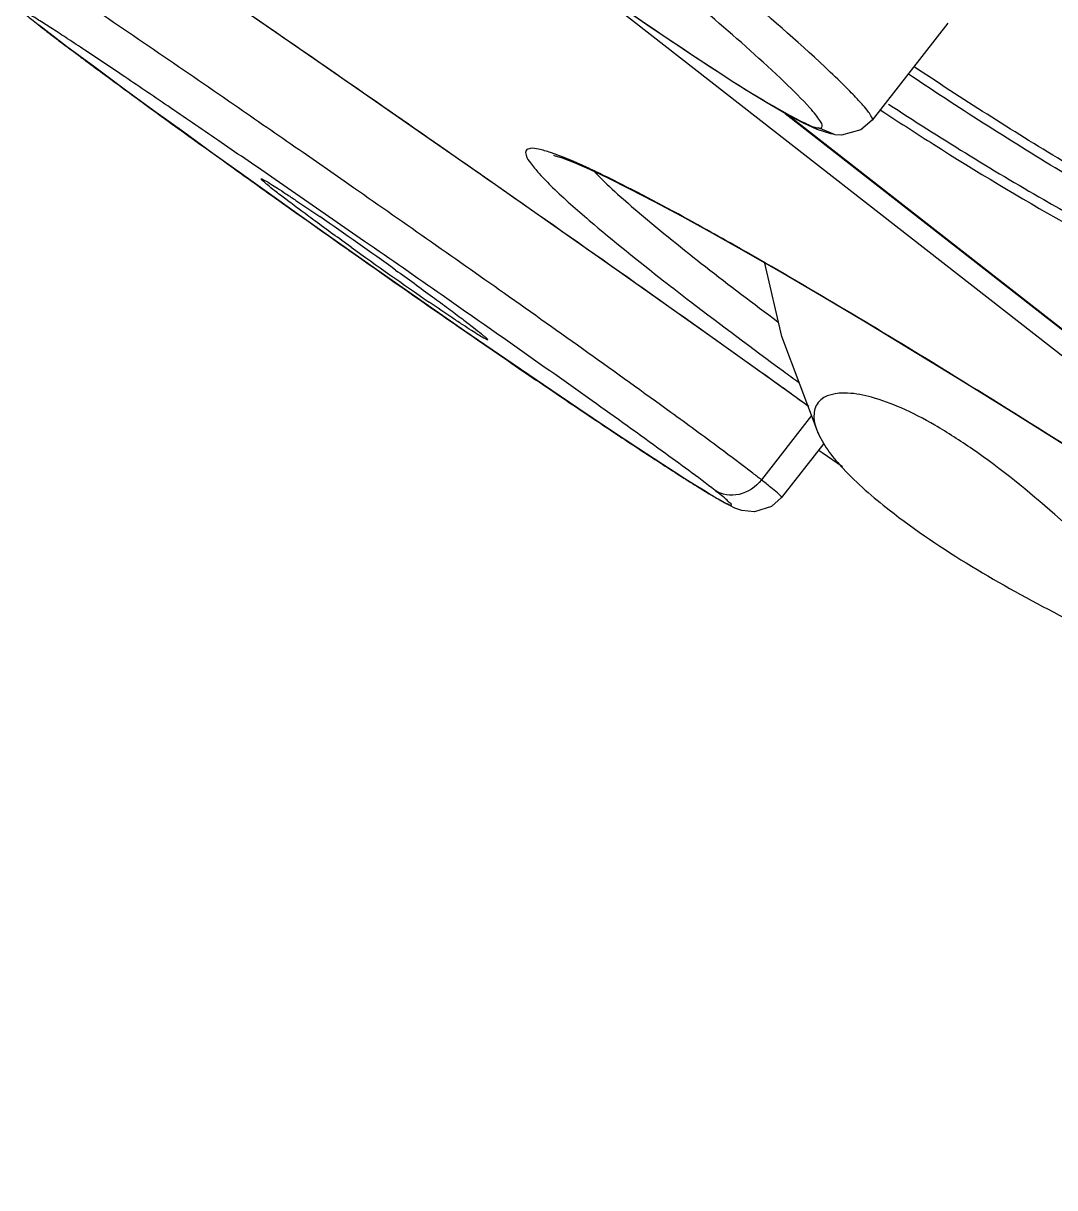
# Model space of a CAD drawing. Header units: millimetres. Extents: x 601 to 1195, y -13 to 407.
# Drawn here: x 1036.925 to 1041.105, y 279.541 to 284.261 of the extents above; entities that cross this region are included whole.
import ezdxf

# ---------------------------------------------------------------- set-up
doc = ezdxf.new("R2010")
doc.units = ezdxf.units.MM
doc.header["$LTSCALE"] = 0.1

msp = doc.modelspace()

# ---------------------------------------------------------------- linework, layer by layer
for p, q in [((1039.1137, 284.4927), (1045.4522, 279.5405)), ((1037.9092, 284.251), (1037.712, 284.3867)), ((1036.988, 284.2533), (1036.9922, 284.2502)), ((1038.1183, 284.1066), (1037.9092, 284.251)), ((1040.6718, 284.261), (1040.3652, 283.8687)), ((1038.3389, 283.9538), (1038.1183, 284.1066)), ((1040.5497, 284.0755), (1040.5357, 284.0849)), ((1037.2483, 284.0577), (1037.2802, 284.0342)), ((1040.5284, 284.0442), (1040.5123, 284.055)), ((1037.3917, 283.9526), (1037.4174, 283.9338)), ((1038.5702, 283.7931), (1038.3389, 283.9538)), ((1040.013, 283.8959), (1045.1206, 279.9054)), ((1040.3981, 283.9103), (1040.4167, 283.898)), ((1045.1838, 279.8575), (1040.0205, 283.8916)), ((1040.2127, 283.8097), (1040.1478, 283.8366)), ((1038.8114, 283.625), (1038.5702, 283.7931)), ((1038.2259, 283.6206), (1038.059, 283.7366)), ((1038.1316, 283.4995), (1037.9465, 283.6273)), ((1038.2442, 283.6078), (1038.2259, 283.6206)), ((1039.0618, 283.4497), (1038.8114, 283.625)), ((1038.3086, 283.3769), (1038.1316, 283.4995)), ((1039.3199, 283.2683), (1039.0618, 283.4497)), ((1038.344, 283.2717), (1038.1395, 283.4158)), ((1039.8561, 283.3318), (1039.7197, 283.4088)), ((1040.0046, 283.2463), (1039.8561, 283.3318)), ((1038.5358, 283.1375), (1038.344, 283.2717)), ((1039.5836, 283.082), (1039.3199, 283.2683)), ((1038.7147, 283.0133), (1038.5358, 283.1375)), ((1038.8804, 282.8992), (1038.7147, 283.0133)), ((1039.033, 282.795), (1038.8804, 282.8992)), ((1039.173, 282.7002), (1039.033, 282.795)), ((1040.1056, 282.709), (1039.9803, 282.7991)), ((1039.3005, 282.6147), (1039.173, 282.7002)), ((1040.12, 282.6706), (1039.9166, 282.4103)), ((1039.4154, 282.5386), (1039.3005, 282.6147)), ((1039.5174, 282.472), (1039.4154, 282.5386)), ((1040.1695, 282.5573), (1039.9986, 282.3385)), ((1040.1623, 282.5195), (1040.147, 282.53)), ((1040.2449, 282.4628), (1040.1623, 282.5195))]:
    msp.add_line(p, q)
for points in [[(1039.957, 283.9281), (1039.8832, 283.9728), (1039.8054, 284.0214), (1039.7247, 284.0733), (1039.6417, 284.1277), (1039.5569, 284.1844), (1039.4703, 284.2431), (1039.3822, 284.3037), (1039.2925, 284.3661), (1039.2014, 284.4303), (1039.1089, 284.4961), (1039.015, 284.5636), (1038.9197, 284.6328), (1038.8228, 284.7037), (1038.7242, 284.7765), (1038.6238, 284.8514), (1038.5213, 284.9285)], [(1037.9227, 283.5697), (1037.8097, 283.6505), (1037.6937, 283.7337), (1037.5752, 283.8192), (1037.4548, 283.9065), (1037.334, 283.9947), (1037.2145, 284.0826), (1037.1009, 284.1672), (1037.004, 284.2408), (1036.9878, 284.2534)], [(1040.2127, 283.8097), (1040.1973, 283.8124), (1040.1429, 283.8299), (1040.0875, 283.8556), (1040.0255, 283.8886), (1039.957, 283.9281)], [(1040.3652, 283.8686), (1040.3199, 283.8294), (1040.2405, 283.8079), (1040.2136, 283.8095)], [(1039.7197, 283.4088), (1039.5955, 283.4773), (1039.4834, 283.5374), (1039.3835, 283.5892), (1039.2959, 283.6327), (1039.2208, 283.668), (1039.1586, 283.695), (1039.1103, 283.7137), (1039.0782, 283.7239), (1039.0755, 283.7246)], [(1038.1395, 283.4158), (1038.0326, 283.4915), (1037.9227, 283.5697)], [(1040.1475, 282.5972), (1039.9997, 282.991), (1039.931, 283.2887)], [(1043.2353, 281.1503), (1042.9644, 281.3424), (1042.689, 281.5337), (1042.4142, 281.7213), (1042.1438, 281.9029), (1041.8805, 282.0771), (1041.6264, 282.2431), (1041.3825, 282.4003), (1041.1497, 282.5484), (1040.9287, 282.6873), (1040.7196, 282.8171), (1040.5226, 282.9378), (1040.3378, 283.0494), (1040.1651, 283.1522), (1040.0046, 283.2463)], [(1039.9803, 282.7991), (1039.8489, 282.8932), (1039.7163, 282.9877), (1039.5836, 283.082)], [(1039.6813, 282.368), (1039.6456, 282.3901), (1039.6063, 282.4149), (1039.5636, 282.4422), (1039.5174, 282.472)], [(1039.837, 282.2861), (1039.8094, 282.2959), (1039.7885, 282.3058), (1039.7665, 282.3176), (1039.7416, 282.3317), (1039.7133, 282.3485), (1039.6813, 282.368)], [(1039.9986, 282.3385), (1039.9579, 282.3024), (1039.8887, 282.2807), (1039.837, 282.2861)], [(1039.9986, 282.3385), (1039.9591, 282.3031), (1039.9585, 282.3029)]]:
    msp.add_lwpolyline(points)
for centre, radius, start, end in [((1039.9071, 287.9834), 4.7364, 232.0173, 232.6057), ((1042.1555, 290.9183), 8.4336, 232.57931, 232.96145), ((1045.2113, 294.966), 13.5053, 232.95635, 233.23709), ((1048.3978, 299.2273), 18.8262, 233.23017, 233.38404), ((1052.5657, 304.839), 25.8164, 233.38776, 233.60691), ((1060.5726, 315.7123), 39.3197, 233.67344, 233.87485), ((1069.925, 328.5429), 55.1971, 233.91849, 234.37699), ((1048.3672, 295.9981), 14.4783, 236.69271, 237.62079), ((941.7325, 144.6345), 169.5367, 55.013758, 55.136874), ((1078.095, 339.9078), 69.1939, 234.359006, 234.591728), ((1040.0978, 284.4838), 1.1898, 223.8465, 224.4641), ((1037.013, 278.9801), 5.1848, 63.164, 64.2072), ((968.9856, 184.1508), 121.1959, 54.783777, 55.147858), ((980.8205, 200.2751), 101.5387, 54.346578, 55.082147), ((1078.5947, 340.6074), 70.0535, 234.590187, 234.830463), ((1027.2473, 267.689), 19.1736, 54.30689, 55.43027), ((967.5241, 181.3383), 124.1867, 55.074453, 55.250805), ((1076.4805, 337.6045), 66.3811, 234.829239, 235.275048), ((1049.4905, 298.9784), 19.2458, 234.27679, 235.42887), ((1049.2786, 295.5619), 15.5859, 232.03237, 233.38652), ((1057.1701, 306.2269), 29.0009, 233.7092, 233.86183), ((1004.7565, 233.7053), 60.423, 54.191898, 54.312041)]:
    msp.add_arc(centre, radius, start, end)
for points, knots in [([(1040.011, 284.0216), (1039.9192, 284.1095), (1039.7164, 284.288), (1039.2735, 284.6592), (1038.9208, 284.9402), (1038.6783, 285.1299)], [0, 0, 0, 0, 0.219929, 0.467222, 1, 1, 1, 1]), ([(1038.5233, 284.9289), (1038.7687, 284.7434), (1039.1403, 284.4704), (1039.638, 284.1297), (1039.8865, 283.9689), (1040.0108, 283.8994)], [0, 0, 0, 0, 0.509866, 0.763972, 1, 1, 1, 1]), ([(1038.6427, 283.7428), (1038.5039, 283.8395), (1037.9996, 284.1897), (1037.494, 284.5377), (1037.1259, 284.7873)], [0, 0, 0, 0, 0.275673, 1, 1, 1, 1]), ([(1040.1956, 284.0634), (1040.082, 284.171), (1039.8298, 284.3906), (1039.5726, 284.6041), (1039.4347, 284.7166)], [0, 0, 0, 0, 0.467812, 1, 1, 1, 1]), ([(1038.059, 283.7366), (1037.9717, 283.7972), (1037.6692, 284.0066), (1037.3662, 284.2152), (1037.1489, 284.3609)], [0, 0, 0, 0, 0.28883, 1, 1, 1, 1]), ([(1037.9465, 283.6273), (1037.8732, 283.6777), (1037.7319, 283.7748), (1037.5287, 283.9137), (1037.3449, 284.0384), (1037.2057, 284.1319), (1037.1079, 284.1966), (1037.0471, 284.2364), (1037.0027, 284.2648), (1036.9727, 284.2834), (1036.9557, 284.2935), (1036.9412, 284.3022), (1036.9336, 284.3052), (1036.925, 284.3103), (1036.9258, 284.3034), (1036.9345, 284.2986), (1036.9464, 284.286), (1036.9672, 284.2701), (1036.983, 284.2573), (1036.9922, 284.2502)], [0, 0, 0, 0, 0.202556, 0.39048, 0.560605, 0.708328, 0.772133, 0.827835, 0.873705, 0.892357, 0.907829, 0.919841, 0.928055, 0.932103, 0.933802, 0.9406, 0.953657, 0.973458, 1, 1, 1, 1]), ([(1040.2979, 283.9621), (1040.2904, 283.97), (1040.257, 284.0045), (1040.2225, 284.0379), (1040.1956, 284.0634)], [0, 0, 0, 0, 0.226908, 1, 1, 1, 1]), ([(1041.6588, 283.369), (1041.4837, 283.4547), (1041.1012, 283.6715), (1040.7312, 283.9082), (1040.5284, 284.0442)], [0, 0, 0, 0, 0.443908, 1, 1, 1, 1]), ([(1041.6565, 283.418), (1041.485, 283.5012), (1041.1103, 283.7121), (1040.7482, 283.9429), (1040.5497, 284.0755)], [0, 0, 0, 0, 0.444024, 1, 1, 1, 1]), ([(1040.1375, 283.8894), (1040.1295, 283.8994), (1040.0895, 283.9455), (1040.0459, 283.9882), (1040.011, 284.0216)], [0, 0, 0, 0, 0.209206, 1, 1, 1, 1]), ([(1040.3652, 283.8687), (1040.3676, 283.8718), (1040.3618, 283.886), (1040.349, 283.904), (1040.3261, 283.9318), (1040.3081, 283.9513), (1040.2979, 283.9621)], [0, 0, 0, 0, 0.102313, 0.313313, 0.619379, 1, 1, 1, 1]), ([(1040.0108, 283.8994), (1040.0374, 283.8845), (1040.0818, 283.8617), (1040.1281, 283.8393), (1040.1478, 283.8366)], [0, 0, 0, 0, 0.606307, 1, 1, 1, 1]), ([(1040.4317, 283.9335), (1040.6377, 283.7986), (1041.0143, 283.5651), (1041.4054, 283.3552), (1041.5849, 283.2744)], [0, 0, 0, 0, 0.555705, 1, 1, 1, 1]), ([(1040.1478, 283.8366), (1040.1523, 283.8359), (1040.1637, 283.8354), (1040.1629, 283.8537), (1040.1523, 283.8691), (1040.1432, 283.8822), (1040.1375, 283.8894)], [0, 0, 0, 0, 0.190834, 0.343545, 0.616717, 1, 1, 1, 1]), ([(1039.0618, 283.7371), (1039.0459, 283.7424), (1039.0186, 283.7499), (1038.986, 283.7567), (1038.9587, 283.7483), (1038.9627, 283.719), (1038.9835, 283.6897), (1039.0198, 283.6454), (1039.0748, 283.5906), (1039.1183, 283.5504), (1039.143, 283.5282)], [0, 0, 0, 0, 0.128783, 0.214052, 0.262296, 0.311961, 0.403387, 0.546766, 0.745291, 1, 1, 1, 1]), ([(1040.6138, 283.7708), (1040.7876, 283.6607), (1041.1063, 283.4682), (1041.436, 283.2942), (1041.5875, 283.2253)], [0, 0, 0, 0, 0.552808, 1, 1, 1, 1]), ([(1039.269, 283.6484), (1039.2487, 283.6582), (1039.1807, 283.6902), (1039.1117, 283.7204), (1039.0618, 283.7371)], [0, 0, 0, 0, 0.300437, 1, 1, 1, 1]), ([(1038.2534, 283.3537), (1038.2044, 283.3889), (1038.1342, 283.4398), (1038.0462, 283.5048), (1037.9922, 283.5453), (1037.9489, 283.5785), (1037.9199, 283.6015), (1037.9034, 283.6154), (1037.8951, 283.6227), (1037.8915, 283.6266), (1037.8888, 283.6297), (1037.8893, 283.6303)], [0, 0, 0, 0, 0.395458, 0.568059, 0.716924, 0.837511, 0.926385, 0.958006, 0.980814, 0.994727, 1, 1, 1, 1]), ([(1037.8893, 283.6303), (1037.8904, 283.6317), (1037.8983, 283.6262), (1037.9093, 283.6217), (1037.9305, 283.608), (1037.9576, 283.5911), (1037.9919, 283.5685), (1038.049, 283.5304), (1038.0946, 283.4993), (1038.1266, 283.4773)], [0, 0, 0, 0, 0.01871, 0.070233, 0.154423, 0.270034, 0.415121, 0.587542, 1, 1, 1, 1]), ([(1039.2486, 283.6503), (1039.3036, 283.5943), (1039.4489, 283.4664), (1039.5995, 283.3453), (1039.6899, 283.2747)], [0, 0, 0, 0, 0.406111, 1, 1, 1, 1]), ([(1039.8058, 283.3617), (1039.7639, 283.3855), (1039.6144, 283.4694), (1039.4636, 283.5509), (1039.3536, 283.6065)], [0, 0, 0, 0, 0.281134, 1, 1, 1, 1]), ([(1039.143, 283.5282), (1039.1679, 283.5059), (1039.2909, 283.3989), (1039.4183, 283.2971), (1039.5204, 283.2173)], [0, 0, 0, 0, 0.205005, 1, 1, 1, 1]), ([(1043.5618, 280.9131), (1043.2493, 281.1452), (1042.5918, 281.6076), (1041.6058, 282.2627), (1040.6705, 282.8531), (1040.0768, 283.208), (1039.8058, 283.3617)], [0, 0, 0, 0, 0.260327, 0.537489, 0.791658, 1, 1, 1, 1]), ([(1038.4341, 283.2609), (1038.4841, 283.225), (1038.5559, 283.1731), (1038.6459, 283.1067), (1038.7013, 283.0651), (1038.7458, 283.0311), (1038.7757, 283.0075), (1038.7926, 282.9932), (1038.8012, 282.9857), (1038.8049, 282.9817), (1038.8077, 282.9786), (1038.8072, 282.9779)], [0, 0, 0, 0, 0.394162, 0.56679, 0.71593, 0.836879, 0.926103, 0.957858, 0.980756, 0.994718, 1, 1, 1, 1]), ([(1039.5204, 283.2173), (1039.5568, 283.1888), (1039.7169, 283.065), (1039.8791, 282.9439), (1040.005, 282.8515)], [0, 0, 0, 0, 0.228417, 1, 1, 1, 1]), ([(1039.7287, 282.3671), (1039.6586, 282.4219), (1039.4925, 282.543), (1039.124, 282.8073), (1038.8256, 283.0166), (1038.6224, 283.1585)], [0, 0, 0, 0, 0.19602, 0.453453, 1, 1, 1, 1]), ([(1039.7469, 282.5388), (1039.6814, 282.5874), (1039.3925, 282.7988), (1039.1007, 283.0062), (1038.8748, 283.1657)], [0, 0, 0, 0, 0.227779, 1, 1, 1, 1]), ([(1038.8072, 282.9779), (1038.8061, 282.9765), (1038.7981, 282.982), (1038.7871, 282.9865), (1038.7659, 283.0003), (1038.7389, 283.0171), (1038.7046, 283.0397), (1038.6474, 283.0778), (1038.6019, 283.1089), (1038.5699, 283.131)], [0, 0, 0, 0, 0.018739, 0.070336, 0.154568, 0.270238, 0.415322, 0.587627, 1, 1, 1, 1]), ([(1038.6673, 283.0462), (1038.7463, 282.9914), (1038.8991, 282.8861), (1039.1197, 282.7359), (1039.3205, 282.6011), (1039.4736, 282.5003), (1039.5821, 282.4303), (1039.6504, 282.3873), (1039.7077, 282.3519), (1039.7473, 282.3293), (1039.7723, 282.3151), (1039.7838, 282.3112), (1039.792, 282.3054), (1039.7968, 282.3108), (1039.7861, 282.318), (1039.7694, 282.3374), (1039.7453, 282.3541), (1039.7287, 282.3671)], [0, 0, 0, 0, 0.200476, 0.386973, 0.556623, 0.704836, 0.769249, 0.825939, 0.873263, 0.909199, 0.922245, 0.931586, 0.936865, 0.938603, 0.944204, 0.955982, 1, 1, 1, 1]), ([(1042.4573, 281.0023), (1042.2285, 281.1811), (1041.899, 281.4994), (1041.464, 281.9375), (1041.124, 282.2615), (1040.8418, 282.4916), (1040.6283, 282.6294), (1040.4923, 282.7008), (1040.372, 282.7453), (1040.2607, 282.7688), (1040.1719, 282.7562), (1040.1462, 282.7233)], [0, 0, 0, 0, 0.29383, 0.46193, 0.624963, 0.768739, 0.829575, 0.88159, 0.924286, 0.957679, 1, 1, 1, 1]), ([(1040.1462, 282.7233), (1040.1347, 282.7085), (1040.1228, 282.6626), (1040.1373, 282.62), (1040.1475, 282.5972)], [0, 0, 0, 0, 0.428756, 1, 1, 1, 1]), ([(1040.1475, 282.5972), (1040.1712, 282.5446), (1040.2613, 282.432), (1040.3682, 282.3402), (1040.4339, 282.2888)], [0, 0, 0, 0, 0.409032, 1, 1, 1, 1]), ([(1039.9166, 282.4103), (1039.9051, 282.4193), (1039.8489, 282.4626), (1039.7921, 282.5052), (1039.7469, 282.5388)], [0, 0, 0, 0, 0.205861, 1, 1, 1, 1]), ([(1039.9166, 282.4103), (1039.8943, 282.3818), (1039.8331, 282.3383), (1039.756, 282.3489), (1039.7287, 282.3671)], [0, 0, 0, 0, 0.524279, 1, 1, 1, 1]), ([(1039.9986, 282.3385), (1040, 282.3403), (1039.9902, 282.3487), (1039.9791, 282.3605), (1039.9504, 282.3834), (1039.9294, 282.4002), (1039.9166, 282.4103)], [0, 0, 0, 0, 0.060961, 0.240658, 0.553229, 1, 1, 1, 1]), ([(1040.4339, 282.2888), (1040.647, 282.1224), (1041.1537, 281.8324), (1041.6783, 281.5879), (1041.956, 281.4514)], [0, 0, 0, 0, 0.466313, 1, 1, 1, 1])]:
    msp.add_open_spline(points, degree=3, knots=knots)

doc.saveas('drawing.dxf')
